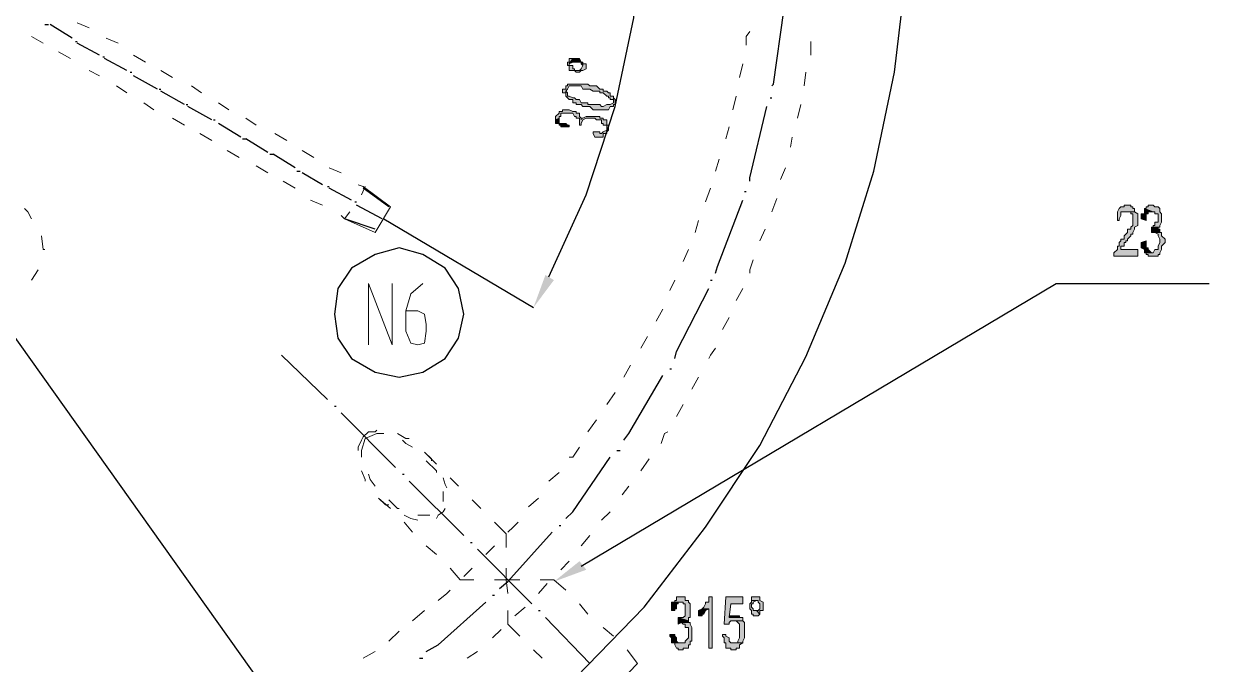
# Model space of a CAD drawing. Header units: millimetres. Extents: x 20 to 821, y 1 to 1134.
# Drawn here: x 289.7 to 415.1, y 409.6 to 477.2 of the extents above; entities that cross this region are included whole.
import ezdxf

# ---------------------------------------------------------------- set-up
doc = ezdxf.new("R2010")
doc.units = ezdxf.units.MM
doc.layers.add('1', color=7, linetype='Continuous')

msp = doc.modelspace()

# ---------------------------------------------------------------- hatches: boundary and pattern name
h = msp.add_hatch(color=0)
h.dxf.hatch_style = 2
h.paths.add_polyline_path([(347.22, 473.001732), (347.22, 472.821732), (347.4, 472.821732), (347.4, 472.281732), (347.76, 472.281732), (347.94, 472.281732), (348.12, 472.101732), (348.48, 472.101732), (348.66, 472.281732), (348.84, 472.281732), (349.2, 472.461732), (349.2, 473.001732), (348.84, 473.001732), (348.84, 472.821732), (348.66, 472.461732), (348.48, 472.281732), (347.94, 472.281732), (347.94, 472.461732), (347.76, 472.461732), (347.76, 472.821732), (347.4, 472.821732), (347.4, 473.001732), (347.76, 473.541732), (347.4, 473.541732), (347.4, 473.181732), (347.22, 473.181732)])
h = msp.add_hatch(color=0)
h.dxf.hatch_style = 2
h.paths.add_polyline_path([(347.76, 473.541732), (347.4, 473.001732), (347.76, 473.181732), (348.66, 473.181732), (348.66, 473.001732), (348.84, 472.821732), (348.84, 473.181732), (348.66, 473.181732), (348.48, 473.541732)])
h = msp.add_hatch(color=0)
h.dxf.hatch_style = 2
h.paths.add_polyline_path([(346.68, 470.301732), (346.68, 469.941732), (347.04, 469.941732), (347.04, 469.581732), (347.04, 470.121732), (347.22, 470.301732), (347.4, 470.661732), (348.66, 470.661732), (348.84, 470.301732), (349.56, 470.301732), (349.92, 470.121732), (350.64, 470.121732), (350.64, 469.941732), (351, 469.941732), (351.36, 469.581732), (351.54, 469.581732), (351.54, 469.401732), (351.72, 469.401732), (351.72, 469.221732), (352.08, 469.221732), (352.08, 468.861732), (352.08, 469.581732), (351.72, 469.581732), (351.72, 469.941732), (351.54, 469.941732), (351.36, 470.121732), (351, 470.121732), (351, 470.301732), (350.64, 470.301732), (350.28, 470.661732), (349.56, 470.661732), (349.38, 470.841732), (347.22, 470.841732), (347.22, 470.661732), (347.04, 470.661732), (347.04, 470.301732)])
h = msp.add_hatch(color=0)
h.dxf.hatch_style = 2
h.paths.add_polyline_path([(347.04, 469.581732), (347.22, 469.401732), (347.4, 469.221732), (347.76, 469.221732), (347.76, 468.861732), (348.12, 468.861732), (348.12, 468.681732), (348.66, 468.681732), (348.84, 468.501732), (349.56, 468.501732), (349.92, 468.141732), (350.82, 468.141732), (351.54, 468.141732), (351.72, 468.501732), (352.08, 468.501732), (352.08, 468.681732), (352.26, 468.681732), (352.26, 468.861732), (352.26, 469.221732), (352.08, 469.401732), (352.08, 468.861732), (351.72, 468.681732), (351.36, 468.681732), (351, 468.501732), (350.82, 468.501732), (350.64, 468.681732), (349.38, 468.681732), (349.38, 468.861732), (348.66, 468.861732), (348.48, 469.221732), (348.12, 469.221732), (347.94, 469.401732), (347.76, 469.401732), (347.4, 469.581732), (347.22, 469.581732), (347.22, 469.941732), (347.04, 470.121732)])
h = msp.add_hatch(color=0)
h.dxf.hatch_style = 2
h.paths.add_polyline_path([(345.96, 467.421732), (345.96, 467.061732), (346.32, 467.241732), (346.32, 467.421732), (346.5, 467.421732), (346.5, 467.781732), (346.68, 467.781732), (347.76, 467.781732), (347.94, 467.421732), (348.12, 467.421732), (348.12, 467.241732), (348.48, 467.241732), (348.48, 467.061732), (348.48, 466.521732), (348.66, 466.521732), (348.66, 466.701732), (348.84, 467.061732), (349.2, 467.241732), (350.1, 467.241732), (350.28, 467.061732), (350.82, 467.061732), (350.82, 466.701732), (351, 466.701732), (351, 466.521732), (351.36, 466.521732), (351.36, 466.341732), (351.36, 465.981732), (351.36, 466.521732), (351.36, 467.061732), (351, 467.061732), (351, 467.241732), (350.82, 467.241732), (350.64, 467.241732), (350.64, 467.421732), (349.2, 467.421732), (348.84, 467.241732), (348.66, 467.241732), (348.66, 467.061732), (348.66, 467.241732), (348.48, 467.421732), (348.48, 467.781732), (348.12, 467.781732), (348.12, 467.961732), (347.94, 467.961732), (347.76, 467.961732), (347.4, 468.141732), (346.68, 468.141732), (346.68, 467.961732), (346.32, 467.961732), (346.32, 467.781732)])
h = msp.add_hatch(color=0)
h.dxf.hatch_style = 2
h.paths.add_polyline_path([(345.96, 467.061732), (345.96, 466.701732), (346.32, 466.701732), (346.32, 466.521732), (346.5, 466.521732), (346.5, 466.341732), (346.68, 466.341732), (347.4, 466.341732), (347.4, 466.521732), (347.22, 466.521732), (347.04, 466.701732), (346.32, 466.701732), (346.32, 467.061732), (346.32, 467.241732)])
h = msp.add_hatch(color=0)
h.dxf.hatch_style = 2
h.paths.add_polyline_path([(349.92, 465.621732), (350.1, 465.261732), (351, 465.261732), (351, 465.621732), (351.36, 465.621732), (351.36, 465.801732), (351.54, 465.981732), (351.54, 466.521732), (351.36, 466.521732), (351.36, 465.981732), (351, 465.801732), (350.82, 465.621732), (350.64, 465.621732), (350.64, 465.801732), (349.92, 465.801732)])
h = msp.add_hatch(color=0)
h.dxf.hatch_style = 2
h.paths.add_polyline_path([(406.26, 458.061732), (406.08, 458.061732), (406.08, 457.881732), (405.72, 457.881732), (405.54, 457.701732), (405.36, 457.341732), (405.36, 456.441732), (405.54, 456.441732), (405.54, 456.621732), (405.72, 456.981732), (405.72, 457.341732), (406.08, 457.341732), (407.16, 457.341732), (407.16, 457.701732), (406.98, 457.701732), (406.98, 457.881732), (406.8, 457.881732), (406.8, 458.061732)])
h = msp.add_hatch(color=0)
h.dxf.hatch_style = 2
h.paths.add_polyline_path([(408.24, 457.701732), (408.24, 457.161732), (407.88, 457.161732), (407.88, 456.621732), (408.42, 456.441732), (408.42, 457.161732), (408.6, 457.161732), (408.6, 457.341732), (408.96, 457.341732), (409.14, 457.341732)])
h = msp.add_hatch(color=0)
h.dxf.hatch_style = 2
h.paths.add_polyline_path([(409.14, 458.061732), (408.6, 458.061732), (408.6, 457.881732), (408.42, 457.881732), (408.42, 457.701732), (408.24, 457.701732), (409.14, 457.341732), (409.32, 457.341732), (409.32, 457.161732), (409.68, 457.161732), (409.68, 456.981732), (409.68, 456.261732), (409.32, 456.261732), (409.32, 455.901732), (409.14, 455.901732), (409.14, 455.721732), (408.96, 455.721732), (409.86, 455.721732), (409.86, 455.901732), (410.04, 456.261732), (410.04, 457.161732), (409.86, 457.341732), (409.86, 457.701732), (409.68, 457.881732), (409.32, 457.881732)])
h = msp.add_hatch(color=0)
h.dxf.hatch_style = 2
h.paths.add_polyline_path([(407.16, 457.341732), (406.26, 457.341732), (406.44, 457.341732), (406.8, 457.341732), (406.8, 457.161732), (406.98, 457.161732), (406.98, 456.981732), (406.98, 455.901732), (406.8, 455.721732), (406.8, 455.541732), (406.44, 455.541732), (406.44, 455.181732), (406.26, 455.001732), (406.08, 454.821732), (406.08, 454.461732), (405.72, 454.461732), (405.72, 454.281732), (405.54, 454.101732), (405.54, 453.741732), (405.36, 453.741732), (405.36, 453.381732), (405, 453.021732), (405, 452.661732), (407.52, 452.661732), (407.52, 453.381732), (405.72, 453.381732), (405.72, 453.741732), (406.08, 453.741732), (406.08, 454.101732), (406.26, 454.101732), (406.26, 454.281732), (406.44, 454.281732), (406.44, 454.461732), (406.8, 454.821732), (406.8, 455.001732), (406.98, 455.001732), (406.98, 455.181732), (407.16, 455.541732), (407.16, 455.721732), (407.52, 455.901732), (407.52, 457.161732)])
h = msp.add_hatch(color=0)
h.dxf.hatch_style = 2
h.paths.add_polyline_path([(409.86, 455.181732), (409.14, 455.181732), (409.32, 455.181732), (409.68, 455.001732), (409.68, 454.821732), (409.86, 454.461732), (409.86, 454.101732), (409.68, 453.741732), (409.68, 453.381732), (409.32, 453.381732), (409.14, 453.021732), (408.24, 453.021732), (408.42, 453.021732), (408.42, 452.841732), (408.6, 452.841732), (408.6, 452.661732), (409.68, 452.661732), (409.68, 452.841732), (409.86, 452.841732), (409.86, 453.021732), (410.04, 453.381732), (410.04, 453.741732), (410.4, 454.101732), (410.4, 454.461732), (410.04, 454.821732), (410.04, 455.181732)])
h = msp.add_hatch(color=0)
h.dxf.hatch_style = 2
h.paths.add_polyline_path([(408.96, 455.721732), (408.96, 455.181732), (409.14, 455.181732), (409.86, 455.181732), (409.86, 455.541732), (409.68, 455.541732), (409.68, 455.721732), (409.86, 455.721732)])
h = msp.add_hatch(color=0)
h.dxf.hatch_style = 2
h.paths.add_polyline_path([(408.42, 454.281732), (407.88, 454.101732), (407.88, 453.561732), (408.24, 453.381732), (408.24, 453.021732), (409.14, 453.021732), (408.96, 453.021732), (408.6, 453.381732), (408.6, 453.561732), (408.42, 453.561732)])
h = msp.add_hatch(color=1)
h.dxf.hatch_style = 2
h.paths.add_polyline_path([(345.78, 450.141732), (344.88, 450.681732), (343.62, 447.261732)])
h = msp.add_hatch(color=1)
h.dxf.hatch_style = 2
h.paths.add_polyline_path([(349.2, 419.541732), (345.78, 418.281732), (348.48, 420.441732)])
h = msp.add_hatch(color=0)
h.dxf.hatch_style = 2
h.paths.add_polyline_path([(359.28, 416.661732), (358.74, 416.661732), (358.74, 416.301732), (358.56, 416.301732), (358.56, 416.121732), (359.46, 416.121732), (359.46, 415.941732), (359.64, 415.941732), (359.64, 415.581732), (359.64, 414.681732), (359.46, 414.501732), (358.92, 414.501732), (360, 414.141732), (360, 414.501732), (360.18, 414.501732), (360.18, 415.941732), (360, 416.121732), (360, 416.301732), (359.64, 416.301732), (359.64, 416.661732), (359.46, 416.661732)])
h = msp.add_hatch(color=0)
h.dxf.hatch_style = 2
h.paths.add_polyline_path([(362.52, 416.661732), (362.16, 416.661732), (362.16, 416.301732), (362.16, 416.121732), (361.8, 416.121732), (361.8, 415.941732), (361.62, 415.581732), (361.44, 415.401732), (362.16, 415.401732), (362.16, 411.261732), (362.52, 411.261732)])
h = msp.add_hatch(color=0)
h.dxf.hatch_style = 2
h.paths.add_polyline_path([(365.76, 416.661732), (363.96, 416.661732), (363.78, 413.781732), (364.32, 413.781732), (364.32, 413.961732), (364.5, 414.141732), (365.76, 414.141732), (365.76, 414.501732), (364.32, 414.501732), (364.5, 415.941732), (365.76, 415.941732)])
h = msp.add_hatch(color=0)
h.dxf.hatch_style = 2
h.paths.add_polyline_path([(366.66, 416.301732), (366.66, 416.121732), (366.48, 415.941732), (366.48, 415.401732), (366.66, 415.221732), (366.66, 414.861732), (366.84, 414.861732), (366.84, 414.681732), (367.2, 414.681732), (367.38, 414.681732), (367.56, 414.861732), (367.2, 415.221732), (366.84, 415.221732), (366.84, 415.401732), (366.66, 415.581732), (366.66, 415.941732), (366.84, 415.941732), (366.84, 416.121732), (367.2, 416.301732)])
h = msp.add_hatch(color=0)
h.dxf.hatch_style = 2
h.paths.add_polyline_path([(367.2, 416.661732), (366.66, 416.661732), (366.66, 416.301732), (367.38, 416.301732), (367.38, 416.121732), (367.56, 415.941732), (367.56, 415.401732), (367.38, 415.221732), (367.2, 415.221732), (367.56, 414.861732), (367.56, 415.221732), (367.92, 415.221732), (367.92, 415.401732), (367.92, 416.121732), (367.56, 416.301732), (367.56, 416.661732), (367.38, 416.661732)])
h = msp.add_hatch(color=0)
h.dxf.hatch_style = 2
h.paths.add_polyline_path([(358.56, 416.121732), (358.2, 416.121732), (358.2, 415.941732), (358.2, 415.221732), (358.56, 415.221732), (358.56, 415.401732), (358.74, 415.401732), (358.74, 415.941732), (358.92, 415.941732), (358.92, 416.121732), (359.28, 416.121732)])
h = msp.add_hatch(color=0)
h.dxf.hatch_style = 2
h.paths.add_polyline_path([(361.44, 415.401732), (361.08, 415.221732), (361.08, 414.681732), (361.44, 414.681732), (361.44, 414.861732), (361.62, 414.861732), (361.8, 415.221732), (362.16, 415.401732)])
h = msp.add_hatch(color=0)
h.dxf.hatch_style = 2
h.paths.add_polyline_path([(360.18, 413.961732), (359.28, 413.961732), (359.46, 413.781732), (359.64, 413.781732), (359.64, 413.421732), (360, 413.421732), (360, 413.241732), (360, 412.341732), (359.64, 411.981732), (359.64, 411.801732), (359.46, 411.801732), (358.56, 411.801732), (358.56, 411.621732), (358.74, 411.261732), (358.92, 411.261732), (358.92, 411.081732), (359.46, 411.081732), (359.46, 411.261732), (360, 411.261732), (360, 411.621732), (360.18, 411.621732), (360.18, 411.801732), (360.18, 411.981732), (360.36, 411.981732), (360.36, 413.421732), (360.18, 413.781732)])
h = msp.add_hatch(color=0)
h.dxf.hatch_style = 2
h.paths.add_polyline_path([(358.92, 414.501732), (358.92, 413.781732), (359.28, 413.961732), (360.18, 413.961732), (360, 413.961732), (360, 414.141732), (359.64, 414.141732), (360, 414.141732)])
h = msp.add_hatch(color=0)
h.dxf.hatch_style = 2
h.paths.add_polyline_path([(365.04, 414.681732), (364.32, 414.681732), (364.32, 414.501732), (365.76, 414.501732), (365.4, 414.501732), (365.4, 414.681732), (365.22, 414.681732)])
h = msp.add_hatch(color=0)
h.dxf.hatch_style = 2
h.paths.add_polyline_path([(365.76, 414.141732), (364.68, 414.141732), (365.04, 414.141732), (365.22, 413.961732), (365.4, 413.781732), (365.4, 412.341732), (365.22, 411.981732), (365.22, 411.801732), (365.04, 411.801732), (364.68, 411.801732), (365.76, 411.801732), (365.76, 411.981732), (365.94, 412.341732), (365.94, 413.961732)])
h = msp.add_hatch(color=0)
h.dxf.hatch_style = 2
h.paths.add_polyline_path([(358.56, 412.701732), (358.02, 412.701732), (358.02, 412.521732), (358.2, 412.341732), (358.2, 411.801732), (358.56, 411.801732), (359.28, 411.801732), (358.92, 411.801732), (358.74, 411.981732), (358.74, 412.341732), (358.56, 412.521732)])
h = msp.add_hatch(color=0)
h.dxf.hatch_style = 2
h.paths.add_polyline_path([(363.96, 412.701732), (363.6, 412.701732), (363.6, 412.521732), (363.78, 412.341732), (363.78, 411.801732), (363.96, 411.801732), (363.96, 411.261732), (364.32, 411.261732), (364.5, 411.261732), (364.5, 411.081732), (365.04, 411.081732), (365.04, 411.261732), (365.4, 411.261732), (365.4, 411.621732), (365.76, 411.801732), (364.5, 411.801732), (364.32, 411.981732), (364.32, 412.341732), (363.96, 412.521732)])

# ---------------------------------------------------------------- linework, layer by layer
at = {"layer": '1', "color": 0, "lineweight": 25}
for points in [[(282.96, 377.061732), (293.22, 378.681732), (303.3, 381.561732), (313.2, 385.161732), (322.74, 389.661732), (331.56, 395.061732), (340.2, 401.181732), (348.12, 408.201732), (355.32, 415.581732), (361.8, 424.041732), (367.56, 432.681732), (372.42, 442.041732), (376.56, 451.941732), (379.62, 461.661732), (381.78, 472.101732), (383.04, 482.541732), (383.22, 492.981732), (382.5, 503.421732), (380.88, 513.861732), (378.36, 523.941732)], [(354.6, 409.641732), (349.92, 404.781732)]]:
    msp.add_lwpolyline(points, dxfattribs=at)
at = {"layer": '1', "color": 1, "lineweight": 25}
for points in [[(345.24, 450.501732), (349.2, 459.141732), (352.26, 468.501732), (354.24, 477.861732), (355.14, 487.401732)], [(328.32, 457.881732), (325.62, 459.861732)], [(326.88, 455.541732), (323.64, 456.621732)], [(327.78, 456.621732), (343.62, 447.261732)], [(336.24, 446.541732), (335.7, 449.241732), (334.26, 451.401732), (331.92, 452.841732), (329.4, 453.561732), (326.88, 452.841732), (324.36, 451.401732), (322.92, 449.241732), (322.56, 446.541732), (322.92, 444.021732), (324.36, 441.861732), (326.88, 440.421732), (329.4, 439.881732), (331.92, 440.421732), (334.26, 441.861732), (335.7, 444.021732), (336.24, 446.541732)], [(348.66, 419.901732), (398.88, 449.781732), (415.08, 449.781732)], [(288.18, 444.921732), (341.46, 370.041732), (357.84, 370.041732)]]:
    msp.add_lwpolyline(points, dxfattribs=at)
at = {"layer": '1', "color": 2, "lineweight": 25}
for points in [[(368.82, 470.661732), (369, 470.841732), (370.08, 478.581732)], [(291.96, 477.141732), (292.32, 477.141732)], [(294.84, 475.701732), (292.5, 477.141732)], [(295.2, 475.341732), (295.38, 475.341732)], [(297.72, 473.901732), (295.38, 475.161732)], [(298.08, 473.721732), (298.26, 473.721732)], [(300.6, 472.281732), (298.26, 473.541732)], [(300.96, 472.101732), (301.14, 472.101732)], [(303.84, 470.301732), (301.32, 471.741732)], [(304.02, 470.301732), (304.2, 470.301732)], [(306.72, 468.681732), (304.2, 470.121732)], [(368.64, 469.401732), (368.82, 469.401732)], [(306.9, 468.681732), (307.08, 468.681732)], [(309.6, 467.061732), (307.08, 468.501732)], [(366.48, 460.581732), (366.48, 460.941732), (368.28, 468.501732)], [(309.78, 467.061732), (309.96, 467.061732)], [(312.66, 465.261732), (310.32, 466.701732)], [(312.84, 465.081732), (313.2, 465.081732)], [(315.54, 463.641732), (313.2, 465.081732)], [(315.72, 463.461732), (316.08, 463.461732)], [(318.42, 462.021732), (316.08, 463.461732)], [(318.6, 461.661732), (318.96, 461.661732)], [(321.3, 460.221732), (319.14, 461.481732)], [(321.84, 460.041732), (322.02, 460.041732)], [(324.36, 458.601732), (322.02, 459.861732)], [(365.94, 459.501732), (366.12, 459.501732)], [(324.72, 458.421732), (324.9, 458.421732)], [(327.6, 456.621732), (324.9, 458.061732)], [(362.88, 450.861732), (363.06, 451.581732), (365.76, 458.601732)], [(362.34, 450.141732), (362.52, 450.141732)], [(358.56, 441.861732), (358.74, 442.581732), (362.16, 449.241732)], [(321.84, 437.541732), (316.98, 442.221732)], [(353.16, 433.221732), (353.7, 433.941732), (357.3, 440.061732)], [(358.02, 440.781732), (358.2, 440.781732)], [(322.56, 436.821732), (322.74, 436.821732)], [(329.04, 430.341732), (323.28, 436.101732)], [(347.04, 424.941732), (347.76, 425.661732), (351.72, 431.421732)], [(352.44, 432.141732), (352.8, 432.141732)], [(329.76, 429.621732), (329.94, 429.621732)], [(336.24, 423.141732), (330.48, 428.901732)], [(346.32, 424.221732), (346.5, 424.221732)], [(340.02, 417.561732), (340.92, 418.281732), (345.6, 423.501732)], [(336.96, 422.421732), (337.14, 422.421732)], [(343.44, 415.941732), (337.68, 421.701732)], [(339.3, 416.841732), (339.48, 416.841732)], [(332.28, 410.901732), (333.54, 411.621732), (338.58, 416.121732)], [(344.16, 415.221732), (344.34, 415.221732)], [(349.56, 409.641732), (344.88, 414.501732)], [(331.56, 410.181732), (331.92, 410.181732)]]:
    msp.add_lwpolyline(points, dxfattribs=at)
at = {"layer": '1', "color": 254, "lineweight": 5}
for points in [[(296.64, 476.781732), (295.38, 477.321732)], [(366.12, 474.981732), (366.12, 475.881732), (366.48, 476.421732)], [(291.78, 475.161732), (290.52, 475.881732)], [(299.7, 475.161732), (298.44, 475.701732)], [(372.96, 473.901732), (372.96, 475.341732)], [(294.66, 473.541732), (293.4, 474.261732)], [(302.58, 473.181732), (301.32, 473.901732)], [(365.4, 471.561732), (365.76, 473.001732)], [(297.72, 471.741732), (296.64, 472.281732)], [(305.46, 471.561732), (304.2, 472.281732)], [(372.24, 470.661732), (372.42, 472.101732)], [(300.6, 469.941732), (299.52, 470.661732)], [(308.52, 469.941732), (307.44, 470.661732)], [(364.68, 468.141732), (365.04, 469.581732)], [(303.48, 468.141732), (302.4, 468.861732)], [(311.4, 468.141732), (310.32, 468.861732)], [(371.52, 467.241732), (371.88, 468.681732)], [(306.72, 466.521732), (305.46, 467.241732)], [(314.28, 466.521732), (313.2, 467.241732)], [(309.6, 464.901732), (308.34, 465.621732)], [(317.52, 464.901732), (316.26, 465.621732)], [(363.96, 465.081732), (364.32, 466.341732)], [(370.8, 464.181732), (370.98, 465.261732)], [(312.48, 463.101732), (311.22, 463.821732)], [(320.4, 463.101732), (319.14, 463.821732)], [(362.88, 461.661732), (363.24, 462.921732)], [(315.54, 461.481732), (314.28, 462.201732)], [(323.28, 461.481732), (322.02, 462.021732)], [(369.72, 460.761732), (370.26, 462.021732)], [(318.42, 459.861732), (317.16, 460.581732)], [(325.62, 460.041732), (325.08, 460.221732)], [(325.8, 460.041732), (325.44, 459.141732)], [(328.5, 457.881732), (325.62, 460.041732)], [(361.8, 458.421732), (362.34, 459.861732)], [(290.52, 456.621732), (290.16, 457.341732), (289.8, 457.701732)], [(321.3, 458.061732), (320.04, 458.601732)], [(326.88, 455.181732), (328.5, 457.881732)], [(368.82, 457.341732), (369.36, 458.781732)], [(323.64, 456.621732), (323.28, 456.981732)], [(324.18, 457.341732), (323.64, 456.621732)], [(326.88, 455.181732), (323.64, 456.621732)], [(360.72, 455.181732), (361.08, 456.441732)], [(367.56, 454.281732), (368.1, 455.541732)], [(291.78, 453.381732), (291.6, 454.821732)], [(291.78, 453.381732), (291.96, 453.381732)], [(359.46, 452.121732), (360, 453.381732)], [(366.48, 450.861732), (366.48, 451.221732), (366.84, 452.301732)], [(290.52, 450.141732), (291.24, 451.221732)], [(358.02, 449.061732), (358.56, 450.141732)], [(365.04, 447.981732), (365.76, 449.241732)], [(356.58, 445.821732), (357.3, 447.081732)], [(363.6, 444.921732), (364.32, 446.181732)], [(354.96, 442.941732), (355.68, 444.201732)], [(362.16, 441.861732), (362.34, 442.221732), (362.88, 442.941732)], [(353.16, 439.881732), (353.88, 441.141732)], [(360.36, 438.621732), (361.08, 439.881732)], [(351.36, 437.001732), (352.26, 438.261732)], [(358.74, 435.741732), (359.46, 437.001732)], [(349.38, 434.121732), (350.28, 435.381732)], [(327.06, 434.301732), (326.88, 434.121732), (326.16, 434.121732), (325.62, 433.581732)], [(327.78, 433.941732), (327.06, 433.941732), (325.8, 433.401732)], [(330.48, 433.401732), (330.12, 433.401732), (329.22, 433.941732)], [(357.12, 432.861732), (357.48, 433.941732), (357.84, 434.121732)], [(325.62, 433.581732), (325.44, 433.221732), (325.08, 432.501732), (325.08, 432.141732)], [(325.8, 433.401732), (325.44, 432.141732), (325.44, 431.421732)], [(330.84, 432.501732), (330.12, 432.861732), (329.76, 433.221732)], [(332.82, 431.061732), (332.82, 431.241732), (332.1, 431.961732)], [(332.1, 431.961732), (333.36, 430.701732)], [(347.4, 431.421732), (347.76, 431.421732), (348.48, 432.501732)], [(333.36, 429.801732), (333.36, 429.981732), (332.28, 431.061732)], [(354.96, 429.981732), (355.86, 431.241732)], [(325.44, 429.981732), (325.8, 429.081732), (325.8, 428.901732)], [(326.16, 429.621732), (326.34, 429.081732), (326.88, 428.361732)], [(334.44, 428.181732), (334.26, 428.541732), (334.08, 429.261732)], [(334.8, 429.261732), (335.7, 428.361732)], [(345.24, 428.901732), (346.32, 429.801732)], [(334.08, 426.741732), (334.08, 427.821732)], [(352.98, 427.461732), (353.7, 428.361732)], [(327.24, 427.101732), (327.96, 426.381732), (328.32, 426.381732)], [(327.24, 427.101732), (328.5, 426.021732)], [(328.32, 426.921732), (329.22, 426.021732), (329.4, 426.021732)], [(337.14, 426.921732), (338.04, 426.021732)], [(343.08, 426.201732), (344.16, 427.101732)], [(329.94, 425.301732), (330.66, 424.941732), (331.38, 424.761732)], [(331.38, 425.301732), (332.64, 425.301732)], [(333.36, 424.941732), (333.54, 425.301732), (334.08, 425.661732), (334.26, 426.021732)], [(350.82, 424.761732), (351.72, 425.661732)], [(329.94, 424.581732), (330.84, 423.501732)], [(339.48, 424.581732), (340.74, 423.321732)], [(340.92, 423.501732), (341.46, 424.041732), (342, 424.581732)], [(340.74, 423.321732), (340.74, 421.881732)], [(348.66, 422.061732), (349.56, 423.141732)], [(332.28, 422.061732), (333.36, 421.161732)], [(338.58, 421.161732), (339.48, 422.061732)], [(346.5, 419.541732), (347.4, 420.441732)], [(334.8, 419.721732), (335.88, 418.461732)], [(336.24, 418.821732), (337.14, 419.721732)], [(340.74, 419.721732), (340.74, 418.461732)], [(335.88, 418.461732), (337.32, 418.461732)], [(339.48, 418.461732), (340.74, 418.461732)], [(340.74, 418.461732), (340.92, 417.021732)], [(342.18, 418.461732), (340.74, 418.461732)], [(344.16, 417.021732), (345.06, 418.101732)], [(345.78, 418.461732), (344.34, 418.461732)], [(347.04, 417.381732), (345.78, 418.461732)], [(333.54, 416.301732), (334.44, 417.021732), (334.8, 417.381732)], [(330.84, 414.141732), (332.1, 415.221732)], [(340.92, 415.221732), (340.92, 413.781732)], [(341.64, 414.681732), (342.72, 415.581732)], [(349.38, 414.861732), (348.48, 415.941732)], [(342.18, 412.521732), (340.92, 413.781732)], [(328.32, 411.981732), (329.4, 413.061732)], [(339.3, 412.341732), (340.2, 413.241732)], [(352.08, 412.521732), (351, 413.421732)], [(325.62, 410.181732), (326.88, 410.901732)], [(336.6, 410.181732), (337.68, 410.901732)], [(344.52, 410.181732), (343.62, 411.081732)], [(354.6, 409.641732), (353.52, 411.081732)]]:
    msp.add_lwpolyline(points, dxfattribs=at)
at = {"layer": '1', "color": 0, "lineweight": 5}
for points in [[(347.22, 473.001732), (347.22, 472.821732), (347.4, 472.821732), (347.4, 472.281732), (347.76, 472.281732), (347.94, 472.281732), (348.12, 472.101732), (348.48, 472.101732), (348.66, 472.281732), (348.84, 472.281732), (349.2, 472.461732), (349.2, 473.001732), (348.84, 473.001732), (348.84, 472.821732), (348.66, 472.461732), (348.48, 472.281732), (347.94, 472.281732), (347.94, 472.461732), (347.76, 472.461732), (347.76, 472.821732), (347.4, 472.821732), (347.4, 473.001732), (347.76, 473.541732), (347.4, 473.541732), (347.4, 473.181732), (347.22, 473.181732), (347.22, 473.001732)], [(347.76, 473.541732), (347.4, 473.001732), (347.76, 473.181732), (348.66, 473.181732), (348.66, 473.001732), (348.84, 472.821732), (348.84, 473.181732), (348.66, 473.181732), (348.48, 473.541732), (347.76, 473.541732)], [(346.68, 470.301732), (346.68, 469.941732), (347.04, 469.941732), (347.04, 469.581732), (347.04, 470.121732), (347.22, 470.301732), (347.4, 470.661732), (348.66, 470.661732), (348.84, 470.301732), (349.56, 470.301732), (349.92, 470.121732), (350.64, 470.121732), (350.64, 469.941732), (351, 469.941732), (351.36, 469.581732), (351.54, 469.581732), (351.54, 469.401732), (351.72, 469.401732), (351.72, 469.221732), (352.08, 469.221732), (352.08, 468.861732), (352.08, 469.581732), (351.72, 469.581732), (351.72, 469.941732), (351.54, 469.941732), (351.36, 470.121732), (351, 470.121732), (351, 470.301732), (350.64, 470.301732), (350.28, 470.661732), (349.56, 470.661732), (349.38, 470.841732), (347.22, 470.841732), (347.22, 470.661732), (347.04, 470.661732), (347.04, 470.301732), (346.68, 470.301732)], [(347.04, 469.581732), (347.22, 469.401732), (347.4, 469.221732), (347.76, 469.221732), (347.76, 468.861732), (348.12, 468.861732), (348.12, 468.681732), (348.66, 468.681732), (348.84, 468.501732), (349.56, 468.501732), (349.92, 468.141732), (350.82, 468.141732), (350.82, 468.141732), (351.54, 468.141732), (351.72, 468.501732), (352.08, 468.501732), (352.08, 468.681732), (352.26, 468.681732), (352.26, 468.861732), (352.26, 469.221732), (352.08, 469.401732), (352.08, 468.861732), (351.72, 468.681732), (351.36, 468.681732), (351, 468.501732), (350.82, 468.501732), (350.64, 468.681732), (349.38, 468.681732), (349.38, 468.861732), (348.66, 468.861732), (348.48, 469.221732), (348.12, 469.221732), (347.94, 469.401732), (347.76, 469.401732), (347.4, 469.581732), (347.22, 469.581732), (347.22, 469.941732), (347.04, 470.121732), (347.04, 469.581732)], [(345.96, 467.421732), (345.96, 467.061732), (346.32, 467.241732), (346.32, 467.421732), (346.5, 467.421732), (346.5, 467.781732), (346.68, 467.781732), (347.76, 467.781732), (347.94, 467.421732), (348.12, 467.421732), (348.12, 467.241732), (348.48, 467.241732), (348.48, 467.061732), (348.48, 467.061732), (348.48, 466.521732), (348.66, 466.521732), (348.66, 466.701732), (348.84, 467.061732), (349.2, 467.241732), (350.1, 467.241732), (350.28, 467.061732), (350.82, 467.061732), (350.82, 466.701732), (351, 466.701732), (351, 466.521732), (351.36, 466.521732), (351.36, 466.341732), (351.36, 465.981732), (351.36, 466.521732), (351.36, 467.061732), (351, 467.061732), (351, 467.241732), (350.82, 467.241732), (350.64, 467.241732), (350.64, 467.421732), (349.2, 467.421732), (348.84, 467.241732), (348.66, 467.241732), (348.66, 467.061732), (348.66, 467.241732), (348.48, 467.421732), (348.48, 467.781732), (348.12, 467.781732), (348.12, 467.961732), (347.94, 467.961732), (347.76, 467.961732), (347.4, 468.141732), (346.68, 468.141732), (346.68, 467.961732), (346.32, 467.961732), (346.32, 467.781732), (345.96, 467.421732)], [(345.96, 467.061732), (345.96, 466.701732), (346.32, 466.701732), (346.32, 466.521732), (346.5, 466.521732), (346.5, 466.341732), (346.68, 466.341732), (347.4, 466.341732), (347.4, 466.521732), (347.22, 466.521732), (347.04, 466.701732), (346.32, 466.701732), (346.32, 467.061732), (346.32, 467.061732), (346.32, 467.241732), (345.96, 467.061732)], [(349.92, 465.621732), (350.1, 465.261732), (351, 465.261732), (351, 465.621732), (351.36, 465.621732), (351.36, 465.801732), (351.54, 465.981732), (351.54, 466.521732), (351.36, 466.521732), (351.36, 465.981732), (351, 465.801732), (351, 465.801732), (350.82, 465.621732), (350.64, 465.621732), (350.64, 465.801732), (349.92, 465.801732), (349.92, 465.621732)], [(406.26, 458.061732), (406.08, 458.061732), (406.08, 457.881732), (405.72, 457.881732), (405.54, 457.701732), (405.36, 457.341732), (405.36, 456.441732), (405.54, 456.441732), (405.54, 456.621732), (405.72, 456.981732), (405.72, 457.341732), (406.08, 457.341732), (406.08, 457.341732), (407.16, 457.341732), (407.16, 457.701732), (406.98, 457.701732), (406.98, 457.881732), (406.8, 457.881732), (406.8, 458.061732), (406.26, 458.061732)], [(408.24, 457.701732), (408.24, 457.161732), (407.88, 457.161732), (407.88, 456.621732), (408.42, 456.441732), (408.42, 457.161732), (408.6, 457.161732), (408.6, 457.341732), (408.96, 457.341732), (409.14, 457.341732), (408.24, 457.701732)], [(409.14, 458.061732), (408.6, 458.061732), (408.6, 457.881732), (408.42, 457.881732), (408.42, 457.701732), (408.24, 457.701732), (409.14, 457.341732), (409.32, 457.341732), (409.32, 457.161732), (409.68, 457.161732), (409.68, 456.981732), (409.68, 456.261732), (409.32, 456.261732), (409.32, 455.901732), (409.32, 455.901732), (409.14, 455.901732), (409.14, 455.721732), (408.96, 455.721732), (409.86, 455.721732), (409.86, 455.901732), (410.04, 456.261732), (410.04, 457.161732), (409.86, 457.341732), (409.86, 457.701732), (409.68, 457.881732), (409.32, 457.881732), (409.14, 458.061732)], [(407.16, 457.341732), (406.26, 457.341732), (406.44, 457.341732), (406.8, 457.341732), (406.8, 457.161732), (406.98, 457.161732), (406.98, 456.981732), (406.98, 455.901732), (406.8, 455.721732), (406.8, 455.541732), (406.44, 455.541732), (406.44, 455.181732), (406.26, 455.001732), (406.26, 455.001732), (406.08, 454.821732), (406.08, 454.461732), (405.72, 454.461732), (405.72, 454.281732), (405.54, 454.101732), (405.54, 453.741732), (405.36, 453.741732), (405.36, 453.381732), (405, 453.021732), (405, 452.661732), (407.52, 452.661732), (407.52, 453.381732), (405.72, 453.381732), (405.72, 453.741732), (406.08, 453.741732), (406.08, 454.101732), (406.26, 454.101732), (406.26, 454.281732), (406.44, 454.281732), (406.44, 454.461732), (406.8, 454.821732), (406.8, 455.001732), (406.98, 455.001732), (406.98, 455.181732), (407.16, 455.541732), (407.16, 455.721732), (407.52, 455.901732), (407.52, 457.161732), (407.16, 457.341732)], [(409.86, 455.181732), (409.14, 455.181732), (409.32, 455.181732), (409.68, 455.001732), (409.68, 454.821732), (409.86, 454.461732), (409.86, 454.101732), (409.68, 453.741732), (409.68, 453.381732), (409.32, 453.381732), (409.14, 453.021732), (408.24, 453.021732), (408.24, 453.021732), (408.42, 453.021732), (408.42, 452.841732), (408.6, 452.841732), (408.6, 452.661732), (409.68, 452.661732), (409.68, 452.841732), (409.86, 452.841732), (409.86, 453.021732), (410.04, 453.381732), (410.04, 453.741732), (410.4, 454.101732), (410.4, 454.461732), (410.04, 454.821732), (410.04, 455.181732), (409.86, 455.181732)], [(408.96, 455.721732), (408.96, 455.181732), (409.14, 455.181732), (409.86, 455.181732), (409.86, 455.541732), (409.68, 455.541732), (409.68, 455.721732), (409.86, 455.721732), (408.96, 455.721732)], [(408.42, 454.281732), (407.88, 454.101732), (407.88, 453.561732), (408.24, 453.381732), (408.24, 453.021732), (409.14, 453.021732), (408.96, 453.021732), (408.6, 453.381732), (408.6, 453.561732), (408.42, 453.561732), (408.42, 454.281732)], [(359.28, 416.661732), (358.74, 416.661732), (358.74, 416.301732), (358.56, 416.301732), (358.56, 416.121732), (359.46, 416.121732), (359.46, 415.941732), (359.64, 415.941732), (359.64, 415.581732), (359.64, 414.681732), (359.46, 414.501732), (358.92, 414.501732), (360, 414.141732), (360, 414.501732), (360.18, 414.501732), (360.18, 415.941732), (360, 416.121732), (360, 416.301732), (359.64, 416.301732), (359.64, 416.661732), (359.46, 416.661732), (359.28, 416.661732)], [(362.52, 416.661732), (362.16, 416.661732), (362.16, 416.301732), (362.16, 416.121732), (361.8, 416.121732), (361.8, 415.941732), (361.62, 415.581732), (361.44, 415.401732), (362.16, 415.401732), (362.16, 411.261732), (362.52, 411.261732), (362.52, 416.661732)], [(365.76, 416.661732), (363.96, 416.661732), (363.78, 413.781732), (364.32, 413.781732), (364.32, 413.961732), (364.5, 414.141732), (365.76, 414.141732), (365.76, 414.501732), (364.32, 414.501732), (364.5, 415.941732), (365.76, 415.941732), (365.76, 416.661732)], [(366.66, 416.301732), (366.66, 416.121732), (366.48, 415.941732), (366.48, 415.401732), (366.66, 415.221732), (366.66, 414.861732), (366.84, 414.861732), (366.84, 414.681732), (367.2, 414.681732), (367.38, 414.681732), (367.56, 414.861732), (367.2, 415.221732), (366.84, 415.221732), (366.84, 415.401732), (366.66, 415.581732), (366.66, 415.941732), (366.84, 415.941732), (366.84, 416.121732), (367.2, 416.301732), (366.66, 416.301732)], [(367.2, 416.661732), (366.66, 416.661732), (366.66, 416.301732), (367.38, 416.301732), (367.38, 416.121732), (367.56, 415.941732), (367.56, 415.401732), (367.38, 415.221732), (367.2, 415.221732), (367.56, 414.861732), (367.56, 415.221732), (367.92, 415.221732), (367.92, 415.401732), (367.92, 416.121732), (367.56, 416.301732), (367.56, 416.661732), (367.38, 416.661732), (367.2, 416.661732)], [(358.56, 416.121732), (358.2, 416.121732), (358.2, 415.941732), (358.2, 415.221732), (358.56, 415.221732), (358.56, 415.401732), (358.74, 415.401732), (358.74, 415.941732), (358.92, 415.941732), (358.92, 416.121732), (359.28, 416.121732), (358.56, 416.121732)], [(361.44, 415.401732), (361.08, 415.221732), (361.08, 414.681732), (361.44, 414.681732), (361.44, 414.861732), (361.62, 414.861732), (361.8, 415.221732), (362.16, 415.401732), (361.44, 415.401732)], [(360.18, 413.961732), (359.28, 413.961732), (359.46, 413.781732), (359.64, 413.781732), (359.64, 413.421732), (360, 413.421732), (360, 413.241732), (360, 412.341732), (359.64, 411.981732), (359.64, 411.801732), (359.46, 411.801732), (358.56, 411.801732), (358.56, 411.621732), (358.74, 411.261732), (358.92, 411.261732), (358.92, 411.081732), (359.46, 411.081732), (359.46, 411.261732), (360, 411.261732), (360, 411.621732), (360.18, 411.621732), (360.18, 411.801732), (360.18, 411.981732), (360.36, 411.981732), (360.36, 413.421732), (360.18, 413.781732), (360.18, 413.961732)], [(358.92, 414.501732), (358.92, 413.781732), (359.28, 413.961732), (360.18, 413.961732), (360, 413.961732), (360, 414.141732), (359.64, 414.141732), (360, 414.141732), (358.92, 414.501732)], [(365.04, 414.681732), (364.32, 414.681732), (364.32, 414.501732), (365.76, 414.501732), (365.4, 414.501732), (365.4, 414.681732), (365.22, 414.681732), (365.04, 414.681732)], [(365.76, 414.141732), (364.68, 414.141732), (365.04, 414.141732), (365.22, 413.961732), (365.4, 413.781732), (365.4, 412.341732), (365.22, 411.981732), (365.22, 411.801732), (365.04, 411.801732), (365.04, 411.801732), (364.68, 411.801732), (365.76, 411.801732), (365.76, 411.981732), (365.94, 412.341732), (365.94, 413.961732), (365.76, 414.141732)], [(358.56, 412.701732), (358.02, 412.701732), (358.02, 412.521732), (358.2, 412.341732), (358.2, 411.801732), (358.56, 411.801732), (359.28, 411.801732), (358.92, 411.801732), (358.74, 411.981732), (358.74, 412.341732), (358.56, 412.521732), (358.56, 412.701732)], [(363.96, 412.701732), (363.6, 412.701732), (363.6, 412.521732), (363.78, 412.341732), (363.78, 411.801732), (363.96, 411.801732), (363.96, 411.261732), (364.32, 411.261732), (364.5, 411.261732), (364.5, 411.081732), (365.04, 411.081732), (365.04, 411.261732), (365.4, 411.261732), (365.4, 411.621732), (365.76, 411.801732), (364.5, 411.801732), (364.32, 411.981732), (364.32, 412.341732), (363.96, 412.521732), (363.96, 412.701732)]]:
    msp.add_lwpolyline(points, dxfattribs=at)
at = {"layer": '1', "color": 0, "lineweight": 9}
for points in [[(326.16, 443.301732), (326.16, 449.781732), (328.68, 443.301732), (328.68, 449.781732)], [(331.92, 449.781732), (330.66, 448.701732), (330.12, 446.901732), (330.12, 444.741732), (330.66, 443.481732), (331.38, 443.301732), (332.1, 443.481732), (332.28, 444.741732), (332.28, 445.461732), (332.1, 446.541732), (331.38, 446.901732), (330.12, 446.901732)]]:
    msp.add_lwpolyline(points, dxfattribs=at)

doc.saveas('drawing.dxf')
